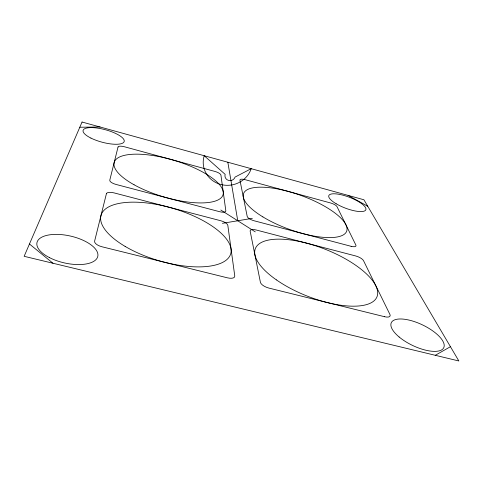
<?xml version="1.0" encoding="UTF-8"?>
<svg xmlns="http://www.w3.org/2000/svg" width="483" height="483" viewBox="0 0 483 483"><rect width="100%" height="100%" fill="white"/><g stroke="black" fill="none" stroke-linecap="round" stroke-linejoin="round"><path stroke-width="0.72" d="M435.268 355.295L450.446 346.703M222.421 223.315L252.355 218.334M79.81 127.24L100.096 127.005M348.074 195.398L367.744 206.259M220.803 210.014L255.266 231.87M29.457 244.006L52.979 263.247M227.843 162.24L237.751 220.761M106.417 193.707L94.614 241.132A8.561 3.665 14.2 0 0 102.13 246.813L227.408 277.822A8.199 3.502 19 0 0 234.768 275.944L227.819 225.32A7.124 2.638 18.2 0 0 220.695 220.725L114.193 192.922A7.408 2.741 14.9 0 0 106.417 193.707M118.033 147.037L109.78 180.183A7.082 2.506 15.1 0 0 116.089 184.458L219.632 211.705A6.816 2.415 18.1 0 0 225.827 210.793L220.918 175.039A6.056 1.902 17.8 0 0 214.893 171.429L124.517 146.784A6.273 1.962 15.5 0 0 118.033 147.037M82.056 122.03L24.15 256.31L458.85 360.97L363.922 199.769L82.056 122.03M251.208 168.682L235.082 177.068A5.204 4.896 -9.9 0 1 228.586 180.413A5.204 4.896 -9.9 0 1 225.156 174.363L204.212 155.719A24.627 23.359 -10.1 0 0 220.556 184.409A24.627 23.359 -10.1 0 0 251.208 168.682M384.637 316.733L268.953 288.097A8.139 3.423 20.5 0 1 260.415 282.314L250.152 231.134A7.064 2.59 19.4 0 1 256.219 229.999L355.723 255.972A6.979 2.433 22.2 0 1 363.512 260.645L389.944 314.487A8.084 3.164 24.1 0 1 384.637 316.733M351.129 246.312L254.209 220.803A6.756 2.373 19.1 0 1 247.205 216.432L239.942 180.219A6.007 1.878 18.6 0 1 245.201 179.688L330.499 202.951A5.911 1.787 20.7 0 1 337.007 206.639L355.88 245.098A6.665 2.24 21.7 0 1 351.129 246.312M125.121 246.402A67.632 27.102 16.6 0 0 230.427 254.632A67.632 27.102 16.6 0 0 142.123 202.51A67.632 27.102 16.6 0 0 125.121 246.402M134.057 184.766A56.765 19 16.6 0 0 222.591 195.869A56.765 19 16.6 0 0 149.247 155.019A56.765 19 16.6 0 0 134.057 184.766M262.873 216.891A54.869 17.913 20 0 0 346.48 231.653A54.869 17.913 20 0 0 276.004 188.66A54.869 17.913 20 0 0 262.873 216.891M276.421 279.892A65.416 25.086 21.6 0 0 376.74 297.353A65.416 25.086 21.6 0 0 295.421 240.703A65.416 25.086 21.6 0 0 276.421 279.892M399.133 336.995A29.058 11.411 25.5 0 0 443.472 348.201A29.058 11.411 25.5 0 0 410.007 320.32A29.058 11.411 25.5 0 0 399.133 336.995M336.126 203.735A19.821 5.79 20.9 0 0 365.824 209.809A19.821 5.79 20.9 0 0 340.044 194.498A19.821 5.79 20.9 0 0 336.126 203.735M49.514 257.638A31.178 13.766 12.8 0 0 97.783 256.407A31.178 13.766 12.8 0 0 54.851 234.4A31.178 13.766 12.8 0 0 49.514 257.638M90.931 138.09A21.282 6.448 15.1 0 0 124.059 141.839A21.282 6.448 15.1 0 0 95.96 127.898A21.282 6.448 15.1 0 0 90.931 138.09"/></g></svg>
